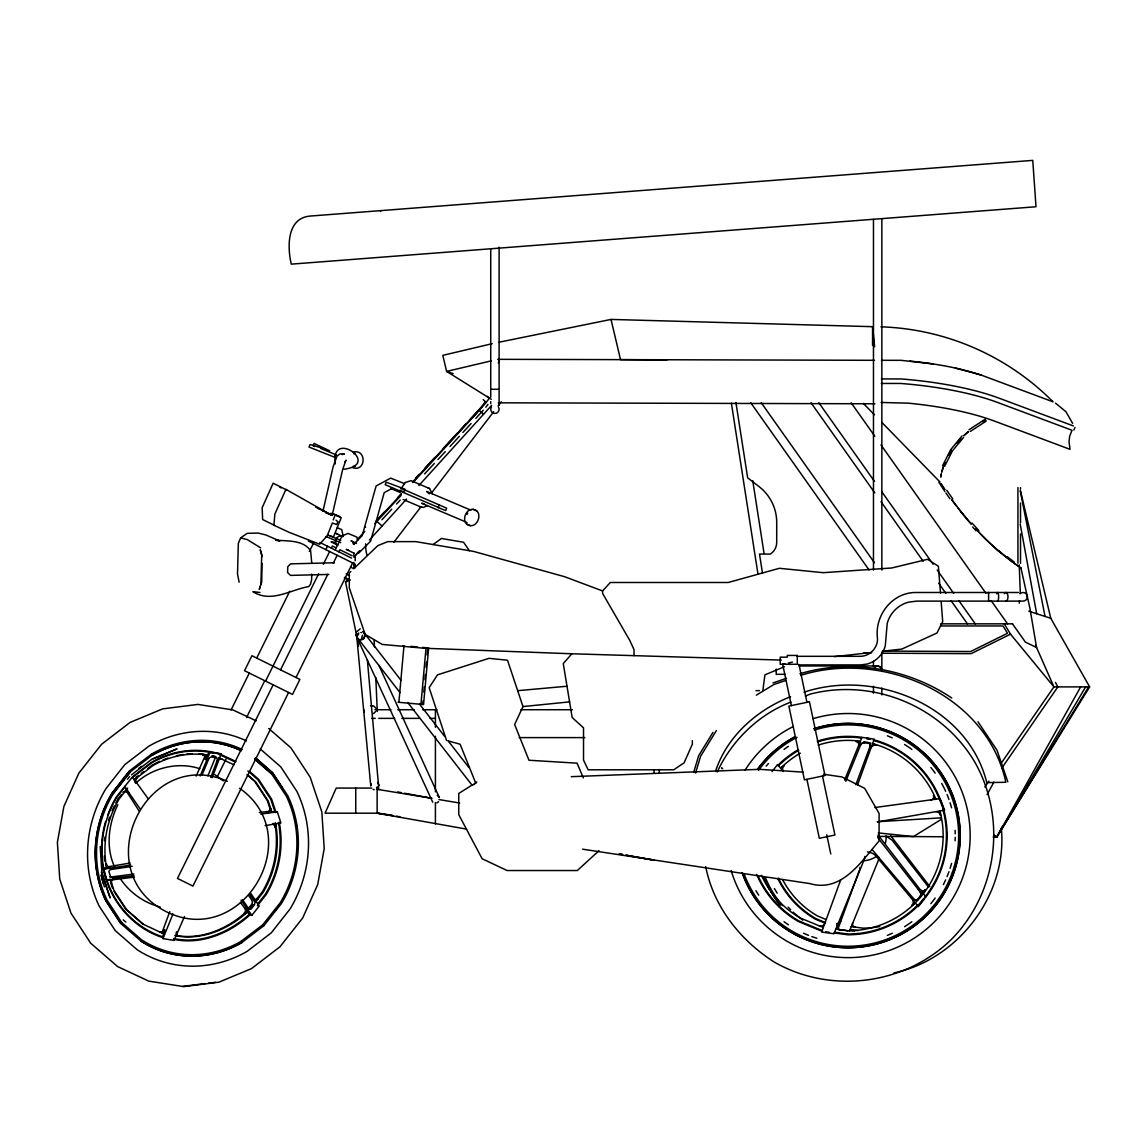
<?xml version="1.0" encoding="UTF-8"?>
<svg xmlns="http://www.w3.org/2000/svg" width="1147" height="1147" viewBox="0 0 1147 1147"><rect width="100%" height="100%" fill="white"/><g stroke="black" fill="none" stroke-linecap="round" stroke-linejoin="round"><path stroke-width="1.5" d="M1017.934 563.177L1017.934 487.561M1020.515 563.32L1020.515 533.928M311.712 574.059L311.683 579.421L310.436 584.425L308.686 586.59C290.334 589.759 271.079 603.379 252.914 591.651L259.91 592.469M311.769 563.349L310.608 550.646C302.765 539.721 287.954 541.341 276.226 540.122M262.09 563.435L261.702 582.131L259.265 589.386L260.297 586.361M260.899 584.454L261.702 554.804L260.269 549.743L262.219 556.625M364.043 709.95L364.23 712.115M367.355 660.012L378.711 787.387M988.399 593.759L988.599 592.497L988.599 601.114M398.869 702.308L403.988 645.732L403.142 645.661M420.949 704.301L426.053 647.74M422.698 704.459L423.028 700.932M423.831 692.085L424.304 686.781M424.949 679.712L425.422 674.407M426.067 667.339L426.541 662.034M427.186 654.966L427.659 649.661M762.855 690.637L764.906 674.866L784.39 666.722M357.276 636.012C355.828 643.926 366.553 638.75 364.517 633.244M358.308 635.051L358.724 632.929M322.967 511.218L333.103 466.829L337.075 456.033L340.042 453.839L344.444 454.011L341.949 454.585M332.358 514.544L342.681 469.367L346.021 460.162L344.745 462.327M362.466 635.194L361.735 637.775M370.624 541.126L384.202 492.651L392.503 488.221L390.711 488.479L400.117 492.464M693.663 772.476L698.666 755.687L712.975 732.388M695.598 773.006L700.573 756.317L716.359 730.596M1019.497 600.67L1019.224 603.236M371.141 783.817L370.753 785.953L356.703 636.04M715.742 770.712C727.098 736.216 757.264 709.649 790.541 696.731M844.622 780.017L861.942 737.378L874.229 739.112L857.569 784.792M840.651 879.978L821.653 932.038L833.941 933.773L863.505 861.368A22.539 22.539 0 0 0 864.91 856.465M859.433 870.143L837.84 929.328L847.977 930.776A95.201 95.201 0 0 0 939.909 810.943L940.497 815.431A4.631 4.631 0 0 0 935.837 811.646M849.526 930.977L877.699 862.028A21.478 21.478 0 0 0 879.018 857.354M855.848 784.691L870.071 746.31A2.452 2.452 7.5 0 0 869.111 743.399L863.533 742.654A4.172 4.158 7.5 0 0 860.508 745.163L845.769 781.293M212.152 777.723L221.199 753.722L209.055 752.274L213.643 752.991M161.856 932.998L169.799 911.65M210.804 777.379L217.113 760.619A2.409 2.28 -79.4 0 0 216.353 757.78L211.349 756.991A4 3.771 -79.4 0 0 208.553 759.4L201.972 775.186M117.826 804.692C108.607 823.775 105.51 847.103 114.542 866.802M205.987 756.733L204.854 759.257A3.24 3.04 -65.9 0 0 202.747 754.855L203.607 755.256A3.24 3.04 -65.9 0 1 205.7 759.629L208.611 752.876M210.202 751.887L200.18 775.946M163.376 932.21L164.365 929.73A4.387 4.115 -65.9 0 1 159.175 931.737L160.05 932.11A4.387 4.115 -65.9 0 0 165.225 930.117L162.573 936.741L163.017 938.604L174.029 940.425L184.481 916.568M163.017 938.604L172.996 913.815M207.908 775.859L214.589 759.486A2.38 2.237 -65.9 0 0 213.6 756.504M717.262 771.974C731.514 740.804 758.669 714.28 790.914 702.079M275.853 540.237L279.854 541.04L265.86 534.961L258.218 533.068L247.179 533.341L240.612 537.929L238.332 543.406L237.515 573.93L239.121 582.189M400.934 488.952L405.192 482.486L411.056 480.693L429.552 488.536L432.362 493.984M942.734 465.438L950.605 449.782L962.061 435.889M944.798 466.04L952.34 451.015L963.58 437.394M404.26 490.357L404.805 489.095L387.27 482.572L386.123 482.328L385.206 484.708L438.57 507.548M335.569 454.872L334.838 457.323L309.016 447.058L309.948 444.678L310.866 444.706L325.633 449.294M196.123 776.089L205.528 755.013M487.948 404.375L485.841 407.228M446.541 740.432L429.164 687.67L437.466 674.866L489.038 658.335L507.504 660.213L522.975 706.566L514.645 724.531L528.982 760.246L577.099 763.171L583.321 777.867M231.12 709.864L249.3 673.06M256.713 658.077L289.747 591.235M309.403 551.449L313.346 543.492M325.805 549.642L327.497 546.216M217.313 776.691L226.016 759.099M246.576 717.492L264.756 680.701M265.588 681.117L318.622 573.815M323.339 564.267L329.633 551.535M331.325 548.108L332.358 546.015L335.541 547.578M335.153 550.001L342.093 535.964L348.071 533.398L356.946 537.154L357.62 540.567M273.158 684.845L177.47 878.43L192.925 886.072L288.614 692.487M280.556 669.862L327.755 574.375M333.261 563.234L337.189 555.277M338.881 551.85L339.928 549.743L352.1 555.765M296.012 677.504L352.645 562.919M1002.578 826.026L996.786 837.095L993.789 835.174M987.108 794.584L993.919 782.096M1080.646 686.895L996.786 837.095L1089.65 686.895L1050.767 618.29L1020.457 490.773M721.649 768.189L722.725 768.662L721.621 768.175M357.19 638.277L345.448 581.529L350.394 579.938M1085.65 686.895L996.786 837.095L1088.646 686.895M375.729 711.498L373.363 713.649M466.815 514.516L467.732 513.125M872.05 849.497L914.188 899.377A2.452 2.452 -52.5 0 0 917.184 899.994L920.625 895.549A4.172 4.158 -52.5 0 0 919.966 891.663L877.785 837.683M984.829 786.985L988.886 781.107M1001.073 763.443L1053.921 686.895L1089.65 686.895M1001.747 768.16L1057.835 686.895L1055.455 682.422M360.818 639.797L359.628 640.686L359.269 639.625M393.908 542.173L421.021 506.716M431.86 492.536L493.683 411.687M498.013 406.024L501.268 401.765M356.344 632.069L360.244 628.785M867.433 851.877L869.956 852.465A11.757 11.757 0 0 1 875.849 855.863L918.346 906.574L925.973 896.796L922.833 893.04L925.428 889.642A3.341 3.341 0 0 1 920.209 889.642M923.335 898.89L917.815 905.944M772.017 771.63L777.537 764.576L783.286 771.429A4.631 4.631 0 0 1 784.233 765.493L780.62 768.261A95.201 95.201 0 0 1 800.348 753.135M129.611 770.899L112.22 793.007A110.757 104.133 -65.9 0 0 106.011 900.868L120.822 923.45M113.094 793.681L130.256 771.859L152.035 755.299A103.689 97.481 -65.9 0 1 241.357 750.74A103.689 97.481 -65.9 0 0 152.035 755.285M130.357 771.917L113.195 793.724A109.309 102.771 -65.9 0 0 107.072 900.18L121.682 922.46M127.489 779.214L129.611 776.505M125.51 786.139L116.793 797.222A97.309 91.473 -65.9 0 0 103.775 868.953L110.37 867.562A4.43 4.172 -65.9 0 1 106.384 863.849M118.385 798.441L121.539 794.427M127.675 788.104L119.245 798.828A94.097 88.448 -65.9 0 0 106.657 868.193L106.37 863.863M248.383 909.614L252.598 904.252M255.752 900.237L262.09 892.194A94.097 88.448 -65.9 0 0 274.965 824.478M250.304 908.668L253.458 904.639M257.774 903.893L265.401 894.187A97.309 91.473 -65.9 0 0 278.42 822.456M257.344 905.8L266.133 894.631A98.04 92.176 -65.9 0 0 279.251 822.356M262.993 924.482L280.255 902.718A109.309 102.771 -65.9 0 0 286.377 796.262L271.667 773.938L254.562 759.013M275.495 910.144L277.689 907.334M263.968 925.543L281.488 903.435A110.757 104.133 -65.9 0 0 287.696 795.574L272.757 772.992L255.423 757.866M250.49 914.388L251.781 915.378L259.222 906.073L250.777 893.37M483.417 404.791L485.525 401.765L479.26 409.823L412.433 482.199M781.279 660.084L571.837 653.776L563.263 663.583L572.167 717.506L583.522 727.858L583.522 760.074L588.139 769.795L673.719 769.795L684.085 762.827L692.344 744.188L692.344 740.69M482.256 406.167L469.711 419.788M358.71 551.664L355.24 555.592L355.24 560.783M483.288 410.21L475.79 418.397M359.828 550.574L353.835 557.17L353.835 552.911M369.406 540.008L406.554 499.103M418.87 485.525L491.604 405.393M634.033 655.654L634.033 649.632L629.703 640.284L602.605 593.458L602.605 590.949L610.29 582.49L728.259 582.49L779.372 568.295L823.288 572.683L891.764 567.98L927.579 559.306L938.389 566.26L940.483 593.028M412.963 482.6L479.245 410.354A13.95 0.918 -48 0 0 489.066 398.41L487.389 396.317M449.982 446.541L459.373 436.304M462.886 432.476L471.102 423.515M378.395 518.458L384.216 512.121M431.014 462.198L435.803 456.993M397.464 497.812L401.077 493.913M415.529 478.313L419.142 474.414M425.164 467.904L434.799 457.51M443.229 448.405L457.682 432.792M460.076 430.197L466.098 423.687M447.846 443.932L450.284 441.294M456.363 434.727L458.8 432.104M473.396 416.332L478.27 411.07M401.479 493.984L375.542 521.813M374.682 523.677A13.979 1.706 -48 0 0 376.904 521.369L400.934 495.518M381.965 519.734L391.715 509.254M396.59 504.02L400.231 500.092M424.591 473.912L434.326 463.445M437.982 459.517L445.28 451.66M357.477 539.305L364.775 531.491M363.986 638.435L362.466 639.625M358.753 553.083L370.223 541.57M350.824 571.493L349.305 572.955L349.305 587.909L365.162 634.363M598.978 850.701L577.342 870.53L507.06 870.53L482.141 858.745L458.757 814.657L458.757 793.466L471.403 785.48M438.613 801.696L436.835 802.929M136.35 782.641C153.024 767.501 178.445 761.522 199.879 768.734M778.067 765.221L777.795 765.422A99.201 99.201 0 0 1 798.341 749.665M778.555 765.78L778.326 765.952A98.456 98.456 0 0 1 798.713 750.31M915.263 902.89L911.664 905.657A4.631 4.631 0 0 0 912.611 899.735M917.342 905.37L917.571 905.198A98.456 98.456 0 0 1 847.948 934.031L834.486 932.267M151.576 754.066L129.468 770.899L112.091 793.007A110.757 104.133 -65.9 0 0 105.882 900.868L120.693 923.45L140.823 940.898A105.051 98.771 -65.9 0 0 242.146 942.39M138.701 768.49L141.497 766.339M131.489 774.842L152.049 759.099L177.068 748.876L153.311 758.755M133.167 776.318L151.203 762.483A92.878 87.315 -65.9 0 1 219.78 753.937L235.981 761.522M132.048 777.824L151.347 763.042A92.176 86.656 -65.9 0 1 209.012 752.117M135.805 777.637L138.472 775.587M141.138 773.551L143.791 771.515M147.791 768.447L151.791 765.379A89.136 83.788 -65.9 0 1 159.72 761.307M134.013 780.06L152.666 765.766A89.136 83.788 -65.9 0 1 208.41 755.213M246.189 911.836C227.923 928.497 202.675 939.551 177.728 935.766A3.24 3.04 -65.9 0 1 176.165 934.92M248.196 911.349C228.74 929.256 201.399 941.085 174.788 935.565M249.272 913.198L247.322 910.962M250.146 913.6C229.873 932.296 201.299 944.483 173.584 938.533M250.749 914.188C230.303 933.056 201.442 945.329 173.484 939.293M241.314 941.099L263.093 924.539M264.111 925.543L242.003 942.375A105.051 98.771 -65.9 0 1 140.68 940.913M474.241 784.061L476.765 782.096L472.894 785.035M969.029 429.724L985.173 419.214M433.079 544.553L441.394 538.488L463.546 542.244L469.395 550.703M970.305 431.43L986.062 421.178M1073.836 430.025L1075.026 427.501M124.607 786.498L140.378 809.208M427.487 505.526L423.53 507.375L419.902 506.601M941.142 819.474L913.428 836.579L878.33 832.937M756.346 695.154L773.953 684.487L785.609 680.501M354.495 543.836L353.477 544.424L362.18 535.692L376.116 485.97L390.683 478.127L404.619 483.69M1035.512 645.087L1053.921 686.895L1010.507 634.148L971.151 653.647L881.584 653.202M805.366 696.1L810.183 694.107C873.225 677.82 941.873 706.251 974.936 762.339C1006.98 819.03 997.288 892.696 951.652 939.149C905.198 984.771 831.532 994.463 774.856 962.419C740.632 940.884 713.477 906.718 705.706 866.587M772.992 682.924L786.484 678.321M799.975 673.719C850.83 658.478 907.851 668.4 951.752 698.007M800.592 675.382C882.229 649.618 986.807 694.207 1005.847 782.268L986.778 782.627C967.796 705.964 875.462 668.285 804.061 692.2M220.052 754.081L221.199 753.722M492.235 343.67L442.814 355.355L446.599 371.413L491.303 399.285M491.317 360.846L446.599 371.413L453.122 373.65M370.524 705.778L373.721 705.935L375.872 708.301M784.921 663.697L782.641 664.17L791.373 705.606M788.419 662.952L792.448 662.106M499.189 342.193L611.021 319.425L872.566 326.68L874.645 346.752L872.566 342.078L873.957 345.204M491.289 389.277L498.544 389.277M874.903 807.531L939.981 798.613L944.626 810.112L879.462 821.553A11.757 11.757 0 0 0 877.828 822.069M334.623 542.244L331.067 541.886L337.863 545.241A4.946 4.66 -63.7 0 1 336.243 538.617A4.946 4.66 -63.7 0 1 342.709 536.61M271.022 811.732L267.151 812.219A3.24 3.04 -65.9 0 0 269.731 807.904L270.62 808.291A3.24 3.04 -65.9 0 1 268.025 812.621L274.864 811.603M265.115 825.625L280.872 822.929L277.316 811.818L260.713 814.112M273.072 823.646L275.538 823.216L275.825 827.561L274.965 827.173A4.43 4.172 -65.9 0 0 273.258 824.191M107.46 866.888L130.213 863.017M105.782 867.806L102.9 868.58M107.029 867.591L109.495 867.175A4.43 4.172 -65.9 0 1 106.184 865.368M162.759 937.615C132.091 927.665 109.739 900.467 103.273 869.211L130.672 865.082M107.345 879.806L110.313 879.305L113.969 890.402L126.557 909.571L143.533 924.382M132.177 866.343L110.929 869.526A2.366 2.265 -54.7 0 0 108.908 871.663L110.542 876.695A3.943 3.771 -54.7 0 0 113.868 878.1L134.056 875.72M877.656 665.963L874.702 667.181A4.187 4.187 0 0 1 881.842 670.149L880.609 667.181L877.656 665.963L799.344 665.963M133.927 874.014L111.331 876.968A3.957 3.728 -65.9 0 1 110.513 876.982M893.957 972.885C958.376 959.48 1007.496 894.617 1001.374 828.865M182.688 986.391L205.127 983.596M208.582 983.165L215.478 982.319M259.322 812.492L270.004 811.273M134.457 877.097L106.915 880.509L103.345 869.383M834.457 656.643L871.691 652.471M882.33 651.267L901.829 649.087L936.97 633.015L942.705 621.588L941.171 601.96M353.29 452.119C366.682 448.706 366.151 471.861 352.932 467.775M353.677 453.696L355.341 453.509M404.561 793.208L431.989 798.341L376.589 789.222L377.98 789.064M522.975 706.566L569.586 701.878M517.684 690.68L567.005 686.236M312.787 262.491L291.281 264.14C287.338 247.336 286.521 218.102 310.12 216.066L1032.759 160.379L1035.999 206.747L313.375 262.448M399.572 490.472L404.662 492.049M877.211 821.739L941.343 817.84M571.292 776.677L759.457 769.336L803.072 772.117M334.437 562.761L290.578 563.865L287.754 566.804L287.61 572.525L290.463 575.393L328.845 574.432M346.709 581.701L345.62 581.658M881.412 360.316L901.026 360.316L933.343 363.972M881.369 378.94L900.868 378.94A139.834 38.654 4.1 0 1 999.137 398.195L1073.42 425.953M881.326 383.456L900.667 383.456A138.185 38.195 4.1 0 1 997.689 402.497L1072.029 430.268L1069.664 436.19L1069.033 441.71L1070.036 449.337L994.392 421.064A135.518 37.45 4.1 0 0 908.166 403.156L881.168 402.468M1018.421 592.497L915.994 592.497C892.094 592.239 874.215 615.824 877.527 638.807C877.684 648.227 869.455 656.457 860.035 656.313L796.792 656.313M940.784 623.839L1012.572 623.839M940.583 625.961L1003.023 625.961L1007.482 633.273L970.663 651.525L883.161 651.08M798.57 664.916L860.594 664.916L867.003 664.084A25.865 25.865 0 0 0 885.298 645.79L887.204 623.452A30.094 30.094 0 0 1 908.496 602.175L916.568 601.114L1023.038 601.114A4.301 4.301 0 0 0 1027.009 595.15A4.301 4.301 0 0 0 1019.998 593.759M785.107 674.321L776.204 674.321L776.204 669.059M755.916 690.637L759.386 690.637M374.84 709.721L390.955 709.721M397.794 709.721L414.239 709.721M422.698 709.721L437.007 709.721M520.896 709.721L572.41 709.721M371.714 718.366L375.255 718.366M378.797 718.366L394.711 718.366M401.794 718.366L419.487 718.366M430.111 718.366L435.416 718.366M519.118 737.607L584.841 737.607M371.786 788.075L336.214 788.075L325.06 813.194L378.324 813.194L392.317 815.388M497.741 359.326L874.53 360.301M498.328 402.826L874.96 403.787M863.662 653.102L870.831 653.145M877.727 836.392L943.451 836.751M993.159 837.023L996.485 836.909M666.995 359.914L620.527 359.642L611.021 319.425M423.974 503.748L421.695 503.261L466.972 522.458M473.037 509.325C464.521 508.623 460.521 524.494 470.442 525.684C478.959 526.387 482.944 510.515 473.037 509.325L474.385 509.899M427.831 648.37L571.837 653.776M376.589 789.222L380.015 789.408M410.784 646.349L417.565 646.965M422.67 647.424L428.648 647.969L423.558 704.545L398.023 702.236M424.275 648.241L382.18 644.428L366.567 635.209M344 469.238C382.195 464.449 329.949 428.132 335.282 463.904M348.545 549.943L346.208 549.37L354.323 553.384M360.832 632.527L361.563 632.614M866.788 738.854L870.2 739.299M860.264 741.994L856.02 741.435A3.341 3.341 0 0 1 858.63 745.951M851.131 926.59L862.874 928.138A90.67 90.67 0 0 0 879.749 926.547M850.056 929.543L858.056 930.604M849.812 930.217L854.701 930.862M835.618 929.156L847.948 930.776M825.682 931.851L829.109 932.296M834.227 932.97L847.948 934.776A99.201 99.201 0 0 0 923.923 899.363M823.56 774.239L841.941 776.935L864.68 788.347L879.089 813.424L879.089 840.952C861.469 861.282 841.783 893.04 809.768 883.577L582.59 849.181M353.391 466.212L355.054 466.471M275.71 811.56L277.316 811.818M216.711 753.464L219.765 753.952M202.732 754.869L205.27 755.271M203.607 755.256L207.406 755.859M377.134 788.075L377.134 813.194L392.876 815.66M396.375 816.205L399.873 816.75M438.885 799.559L459.646 803.015M377.134 813.194L466.557 829.123M439.502 505.167L437.824 507.418L445.724 510.544L446.642 508.164L400.504 488.092M397.708 791.932L401.135 792.577M955.379 368.044L981.058 375.026L1053.046 401.823A254.319 254.319 0 0 0 880.925 326.823M240.612 537.929L247.25 539.577L260.641 547.836M448.233 740.905L460.119 744.245L475.618 782.828M373.133 789.394L374.18 789.724M1028.802 611.193L1050.767 618.29M330.881 513.211L336.487 515.189M227.364 781.265C145.698 745.464 86.484 871.132 166.071 911.593C242.261 949.788 308.701 836.693 239.594 788.261M160.207 907.033C143.447 902.675 128.765 891.95 119.46 877.369M602.605 590.949L564.568 576.697L473.668 551.435L415.816 541.628L387.786 541.628L377.865 545.599L353.72 568.726L350.796 567.134M329.791 535.735L333.447 536.997L341.218 517.727L334.351 514.645M317.963 508.422L318.78 508.723M344.301 577.988L349.305 579.895L344.602 577.328M336.372 454.943L320.687 448.405M325.648 512.781L331.712 515.075L320.443 509.54M337.333 527.72L341.806 529.67L343.139 536.481M334.437 514.286L339.813 516.637L337.361 515.978M334.264 514.688L335.913 515.361M873.942 739.887L873.613 739.758A99.201 99.201 0 0 1 926.116 896.653M873.684 740.575L873.426 740.475A98.456 98.456 0 0 1 939.866 800.305L943.809 810.255M327.727 534.975L340.716 540.352M325.92 536.538L340.688 542.646M825.654 919.349L817.539 915.98A90.67 90.67 0 0 1 782.713 879.849M836.737 923.937L839.403 925.041M825.568 922.647L815.976 918.675A93.767 93.767 0 0 1 778.397 878.172M825.267 923.278L815.632 919.277A94.484 94.484 0 0 1 777.752 878.473M823.302 927.536L800.348 918.03A95.201 95.201 0 0 1 761.422 875.29M822.456 930.676L798.713 920.84A98.456 98.456 0 0 1 757.995 875.634M822.27 931.407L798.341 921.485A99.201 99.201 0 0 1 756.633 874.344M427.845 487.819L429.552 488.536M475.36 510.315L476.693 510.874M466.772 524.136L468.119 524.695M469.094 525.111L470.442 525.684M470.901 510.186L426.698 491.432L429.236 493.898M403.113 499.475L421.609 507.318M221.285 758.913L222.145 759.3A4.387 4.115 -65.9 0 0 217.256 760.862M123.216 792.29L124.077 792.677A3.154 2.968 -65.9 0 1 128.808 792.735L124.851 786.985M110.7 882.746L111.574 883.133A3.24 3.04 -65.9 0 1 113.295 879.075M177.728 935.766L178.588 936.153A3.24 3.04 -65.9 0 1 176.495 931.78M256.211 720.832L232.884 709.936L197.958 704.416L162.659 708.875L130.127 722.395L101.596 744.26L78.885 773.078L63.902 806.427L57.379 842.371L59.744 879.075L70.942 913.055L90.685 943.207L117.611 966.563L148.709 981.101L183.635 986.621L218.934 982.162L251.465 968.627L279.997 946.762L302.708 917.958L317.69 884.595L324.214 848.665L321.848 811.947L310.22 777.265L290.908 747.83L268.742 728.474M219.392 754.568L235.479 762.081M218.46 757.579L234.002 764.848M163.749 933.83L142.658 923.995L125.683 909.184L114.069 891.491M162.802 936.855C133.023 927.106 110.714 900.997 104.277 870.516M314.608 446.527L313.131 445.796L314.063 443.416L329.748 450.857M286.664 489.984L273.144 483.217L262.176 507.677L262.62 519.534L274.692 525.455M315.683 507.06L319.411 508.91M341.347 535.936L335.913 533.24L336.874 533.986M356.531 543.449L351.054 540.739L352.014 541.47M319.87 542.459L351.57 558.116M308.385 541.04L354.624 563.894M273.531 685.031L244.526 670.708L251.939 655.726L299.897 679.425L292.499 694.408L273.961 685.246M346.222 573.858L349.305 575.536M885.914 835.962L892.108 840.178L928.683 887.291M332.028 515.419L285.933 489.353L274.879 514.028L273.889 525.226L289.13 532.337L319.64 544.223L327.21 535.764L332.358 523.003L336.745 524.523L337.878 521.727L336.057 520.193M279.882 487.174L281.072 487.891M1055.498 403.113L1065.979 411.773L1072.631 423.386M994.076 835.36L996.112 836.665M437.208 795.201L439.358 797.566L378.811 665.231M358.653 638.836L358.136 638.506A4.187 4.187 0 0 1 357.047 633.531M1013.661 562.962L1018.034 566.001M214.704 774.598L223.292 780.892M1007.138 556.653L1014.392 562.159M1012.443 562.044L999.152 551.506A187.606 100.879 59.4 0 1 996.772 549.427M260.297 749.005L280.786 766.87L296.915 791.444A120.55 113.338 -65.9 0 1 290.148 908.84L271.222 932.898L247.308 951.236A114.342 107.488 -65.9 0 1 137.038 949.63L115.274 930.633L99.158 906.058A120.55 113.338 -65.9 0 1 105.925 788.663L124.837 764.59L148.752 746.267A114.342 107.488 -65.9 0 1 246.49 740.89M255.566 757.88L272.886 772.992M254.663 759.056L271.767 773.981M249.688 771.515L258.519 779.229L271.638 799.201L275.997 812.434M247.824 770.899L257.86 779.659L270.864 799.473L275.194 812.606M247.809 774.999L255.652 781.838L268.226 801.007L271.882 812.119M246.949 774.612L254.777 781.451L267.351 800.62L269.975 808.549M123.245 919.851L125.826 922.102M121.582 922.417L141.425 939.694A103.689 97.481 -65.9 0 0 241.415 941.157M483.217 399.672L485.769 401.995M479.245 410.354L483.561 414.268M376.904 521.355L382.08 526.057M364.832 526.645L365.563 527.305M334.695 516.207L333.204 519.935M863.318 403.4L874.458 414.813M881.871 422.426L940.024 482.041M972.054 523.089L978.85 530.545M975.739 528.781L978.004 531.276A188.954 102.327 59.5 0 0 999.152 551.506A188.28 101.667 59.5 0 1 978.004 531.276M972.627 527.003L976.04 530.746M432.72 802.183L355.57 634.463M377.621 782.412L379.084 785.265M917.958 888.567L920.252 891.334M364.646 633.574L400.877 680.128M419.53 704.1L444.778 736.546M448.076 740.79L468.937 767.587M359.628 640.686L400.088 692.688M407.73 702.523L472.249 785.423M929.816 886.516L891.563 836.909A21.478 21.478 0 0 0 890.674 835.833M878.072 835.002L922.833 893.04M251.781 915.378L241.056 900.166M249.931 913.758L245.974 908.266A4.545 4.273 -65.9 0 1 244.784 913.958L243.91 913.571A4.545 4.273 -65.9 0 0 245.085 907.879L246.576 909.929M240.512 902.474L248.885 914.087M148.135 798.713L132.435 776.935L116.392 796.936A98.04 92.176 -65.9 0 0 107.832 814.743M134.744 781.093L136.235 783.143A4.545 4.273 -65.9 0 1 137.411 777.451L136.55 777.064A4.545 4.273 -65.9 0 0 135.833 777.824M1012.471 623.839L1025.404 642.119L1036.573 647.496L1029.934 608.354L1020.959 568.023M851.146 402.769L874.817 436.218M880.982 444.936L985.947 593.3M991.094 600.569L1007.553 623.839M818.858 402.769L874.415 481.31M881.627 491.49L933.07 564.209M937.185 570.03L953.659 593.3M958.806 600.569L975.265 623.839M811.029 402.769L874.831 492.938M880.996 501.669L923.192 561.299M938.619 583.12L945.831 593.3M950.978 600.569L967.437 623.839M761.278 402.769L874.473 562.747M750.769 402.769L869.096 570.03M946.734 490.271L952.756 498.873M945.902 492.938L949.931 498.716M242.39 899.606L248.512 908.424A2.323 2.108 -63 0 0 251.107 909.041L254.462 904.811A4.115 3.742 -63 0 0 254.147 901.083L249.86 894.431M977.975 721.778L997.001 750.224L1007.797 781.767M248.67 895.52L251.609 899.951A4.101 3.857 -65.9 0 1 251.336 904.854L249.429 907.277A2.308 2.179 -65.9 0 1 247.021 908.08M254.118 899.764L255.566 901.958L262.95 892.581A94.097 88.448 -65.9 0 0 275.538 823.216M126.485 790.154L127.934 792.362A3.154 2.968 -65.9 0 0 124.306 791.401M938.891 482.342L944.884 491.504M125.711 790.111L139.246 811.216M1004.213 623.839L1010.507 634.148M363.312 631.337L364.789 634.563M935.149 799.459L933.5 795.502A3.341 3.341 0 0 1 930.905 800.033M352.746 542.459L353.204 543.621M346.81 580.554L347.097 581.357M110.485 882.086L112.578 888.438M101.352 871.964L110.126 897.915L101.954 873.111L100.205 846.601M364.56 634.649L364.732 635.424A4.287 3.857 71.2 0 1 364.732 636.513M798.957 664.342L806.958 702.322M822.499 776.046L834.93 835.016L819.331 838.299L806.914 779.329M826.743 834.801L830.772 853.927M1020.257 490.83L1045.032 616.426M1020.199 524.064L1036.673 613.731M752.733 480.622L764.045 553.37M735.93 402.554L747.658 477.869L759.013 486.572A45.192 45.192 0 0 1 768.533 496.508L770.397 499.404A45.192 45.192 0 0 1 776.705 522.444L776.705 542.531A13.664 13.664 0 0 1 770.368 554.073L759.5 554.073L762.497 573.256M731.399 403.271L757.952 573.959M943.092 810.384L943.049 810.097A98.456 98.456 0 0 1 924.453 897.556M357.907 641.087L358.495 646.349M380.503 210.647L380.56 211.435M374.137 639.911L374.452 647.066M375.786 677.476L377.291 711.455M1020.3 593.372L1019.224 564.826M1020.515 487.704L1020.515 489.267M1020.515 502.945L1020.515 522.731M881.842 219.364L881.842 570.059M881.842 652.356L881.842 670.249M881.842 687.985L881.842 694.924M873.469 219.364L873.469 570.059M873.469 661.303L873.469 666.679M873.469 686.25L873.469 693.189M872.566 326.68L872.566 345.519M659.324 769.508L659.324 773.049M654.12 769.58L654.12 773.135M499.103 247.179L499.103 405.264M490.73 248.956L490.73 397.163M490.73 401.651L490.73 403.572M435.416 709.721L435.416 727.327M435.416 736.288L435.416 791.817M435.416 802.542L435.416 823.962M355.742 788.075L355.742 813.194M355.24 564.252L355.24 567.722M353.835 562.403L353.835 567.622M909.872 361.09A120.564 33.32 4.1 0 1 981.043 375.04M498.314 363.069A39.901 5.147 -89.9 0 1 499.691 359.412M366.954 555.263A41.034 41.034 0 0 1 365.664 543.836M956.713 443.287A100.233 81.652 0 0 1 960.699 438.799M963.91 435.588A100.233 81.652 0 0 1 968.512 431.516A100.19 81.523 -0.2 0 0 963.953 435.616M971.208 523.792A188.28 101.667 59.5 0 1 958.103 507.892M957.042 506.515A188.28 101.667 59.5 0 1 951.852 499.519M944.827 489.425A188.28 101.667 59.5 0 1 940.97 483.532M1001.603 553.27A187.95 101.108 59.3 0 1 999.209 551.248A188.595 101.839 59.5 0 0 1012.457 561.901M956.756 443.315A100.19 81.523 -0.2 0 1 960.727 438.828M971.093 524.036A188.466 102.097 59.5 0 1 957.96 508.107M956.899 506.716A188.466 102.097 59.5 0 1 951.68 499.705M944.641 489.597A188.466 102.097 59.5 0 1 940.769 483.676M1020.959 567.851A188.595 101.839 59.5 0 1 1013.661 562.79M963.408 514.774A188.108 101.581 59.5 0 1 961.243 512.092M996.714 593.773A4.33 1.118 -90 0 1 998.55 595.164A4.33 1.118 -90 0 1 997.503 601.143M1004.285 593.773A4.33 2.165 -90 0 1 1007.826 595.164A4.33 2.165 -90 0 1 1005.819 601.143M104.477 886.889A106.011 99.66 -65.9 0 1 101.208 874.946A105.954 99.603 -65.9 0 0 103.373 883.505M151.576 754.066A105.051 98.771 -65.9 0 1 242.189 749.507M296.069 823.259A110.743 104.105 -65.9 0 1 296.629 826.686M297.776 840.722A110.743 104.105 -65.9 0 1 297.79 844.249M238.619 943.838A105.037 98.742 -65.9 0 1 235.579 945.415M224.568 950.089A105.037 98.742 -65.9 0 1 221.357 951.178M163.003 759.902A89.136 83.788 -65.9 0 1 168.007 758.052M176.452 755.715A89.136 83.788 -65.9 0 1 183.362 754.482M186.846 754.081A89.136 83.788 -65.9 0 1 192.065 753.765M198.933 753.866A89.136 83.788 -65.9 0 1 204.109 754.325M212.625 755.844A89.136 83.788 -65.9 0 1 215.951 756.705M211.822 755.859A89.136 83.788 -65.9 0 1 215.163 756.647M104.75 861.125A94.097 88.448 -65.9 0 1 104.277 856.02M104.477 840.665A94.097 88.448 -65.9 0 1 104.85 837.253M108.521 820.406A94.097 88.448 -65.9 0 1 109.582 817.151M112.076 810.714A94.097 88.448 -65.9 0 1 114.256 805.983M115.833 802.914A94.097 88.448 -65.9 0 1 118.37 798.441M103.273 869.211A98.04 92.176 -65.9 0 1 101.997 860.494M101.696 856.938A98.04 92.176 -65.9 0 1 105.596 821.524M218.389 758.913A4.387 4.115 -65.9 0 1 218.862 758.755M220.812 758.755A4.387 4.115 -65.9 0 1 221.285 758.898M273.273 824.105A4.43 4.172 -65.9 0 1 275.81 827.561M110.112 876.91A3.957 3.728 -65.9 0 1 109.711 876.795M110.686 880.853A3.24 3.04 -65.9 0 1 110.843 880.394M135.375 782.756A4.545 4.273 -65.9 0 1 135.117 779.214M123.202 792.29A3.154 2.968 -65.9 0 1 123.532 791.946M814.126 728.703A112.148 112.148 0 0 1 954.605 800.52A112.148 112.148 0 0 1 884.251 941.73A112.148 112.148 0 0 1 742.31 872.824M757.565 769.393A112.148 112.148 0 0 1 795.014 736.79M813.108 718.639A122.055 122.055 0 0 1 965.028 800.592A122.055 122.055 0 0 1 883.075 952.512A122.055 122.055 0 0 1 731.155 870.559M745.134 770.024A122.055 122.055 0 0 1 793.28 726.524M814.413 730.094A110.671 110.671 0 0 1 952.899 800.434A110.671 110.671 0 0 1 884.71 939.967A110.671 110.671 0 0 1 744.131 873.942M758.597 770.254A110.671 110.671 0 0 1 797.065 737.292M813.983 728.703A112.148 112.148 0 0 1 954.462 800.52A112.148 112.148 0 0 1 884.093 941.73A112.148 112.148 0 0 1 742.166 872.824M757.407 769.393A112.148 112.148 0 0 1 794.871 736.79M818.212 745.134A95.201 95.201 0 0 1 860.365 741.191M863.906 741.722A95.201 95.201 0 0 1 870.874 743.17M935.895 799.144A95.201 95.201 0 0 0 872.58 743.614L876.781 745.349A4.631 4.631 0 0 0 871.161 747.5M817.309 741.22A99.201 99.201 0 0 1 861.755 737.335M866.903 738.195A99.201 99.201 0 0 1 870.286 738.926M817.539 741.923A98.456 98.456 0 0 1 861.655 738.08M955.193 837.31A107.273 107.273 0 0 1 955.093 840.808M951.566 863.347A107.273 107.273 0 0 1 950.074 868.365M948.956 871.691A107.273 107.273 0 0 1 947.049 876.623M945.644 879.864A107.273 107.273 0 0 1 943.35 884.624M935.149 898.044A107.273 107.273 0 0 1 930.848 903.65M911.836 921.744A107.273 107.273 0 0 1 904.567 926.69M892.237 933.285A107.273 107.273 0 0 1 887.362 935.35M816.822 938.232A107.273 107.273 0 0 1 811.832 936.583M808.535 935.35A107.273 107.273 0 0 1 803.66 933.285M788.376 924.783A107.273 107.273 0 0 1 784.046 921.744M758.726 895.147A107.273 107.273 0 0 1 755.93 890.717M766.167 766.153A107.273 107.273 0 0 1 768.476 763.515M784.046 749.407A107.273 107.273 0 0 1 788.376 746.367M887.362 735.815A107.273 107.273 0 0 1 892.237 737.879M904.567 744.475A107.273 107.273 0 0 1 911.836 749.407M930.848 767.515A107.273 107.273 0 0 1 935.149 773.107M941.701 783.458A107.273 107.273 0 0 1 945.644 791.287M947.049 794.527A107.273 107.273 0 0 1 948.956 799.459M950.074 802.785A107.273 107.273 0 0 1 951.566 807.818M955.093 830.342A107.273 107.273 0 0 1 955.193 833.84M824.722 923.65A4.631 4.631 0 0 1 819.101 925.801M839.876 929.715A3.341 3.341 0 0 1 837.253 925.199M868.093 743.027A2.452 2.452 0 0 1 870.071 746.31M860.508 745.163A4.158 4.158 0 0 1 864.895 742.611M918.016 899.305A2.452 2.452 0 0 1 914.188 899.377M919.966 891.663A4.158 4.158 0 0 1 919.98 896.753M362.624 631.524A4.187 4.187 0 0 1 364.631 637.101M364.029 638.019A4.187 4.187 0 0 1 363.226 638.75M361.19 639.481A4.187 4.187 0 0 1 360.101 639.438M780.462 905.227A106.8 106.8 0 0 1 770.512 890.861A106.8 106.8 0 0 0 779.214 903.865M769.666 889.355A106.8 106.8 0 0 1 763.673 876.709M886.115 837.468A23.255 23.255 0 0 1 885.326 843.475M877.025 855.906A23.255 23.255 0 0 1 862.874 860.709M855.175 927.12A3.169 3.169 0 0 1 852.68 922.819M782.512 905.671A105.409 105.409 0 0 1 765.479 877.799M769.522 889.355A106.8 106.8 0 0 1 763.529 876.709M802.828 920.123A102.169 102.169 0 0 1 793.179 912.166M790.627 909.7A102.169 102.169 0 0 1 788.161 907.162M777.164 893.083A102.169 102.169 0 0 1 774.397 888.538M840.751 921.342A4.402 4.402 0 0 1 836.937 923.636M859.892 867.447A11.198 11.198 0 0 1 859.691 869.082M498.544 407.171A4.187 4.187 0 0 1 494.916 413.45A4.187 4.187 0 0 1 491.289 407.171M377.22 787.186L376.732 787.717A2.796 2.796 0 0 0 377.22 787.186M809.452 701.792L788.878 706.122L804.42 779.845L824.98 775.515L809.452 701.792M797.28 655.439L787.286 655.439L787.286 657.159L780.232 657.159L780.232 664.285L797.28 664.285L797.28 655.439M654.263 860.221L626.033 855.175L654.263 860.221M622.549 854.529L619.036 853.898L622.52 854.544M258.118 898.732L257.243 898.345A3.154 2.968 -65.9 0 1 253.931 899.377A3.154 2.968 -65.9 0 0 258.118 898.732M281.603 786.856L273.273 774.168L281.589 786.928M941.386 473.811A100.233 81.652 0 0 0 940.712 477.095A100.219 81.638 0 0 1 941.372 473.811M944.999 462.585A100.233 81.652 0 0 0 941.773 472.191A100.219 81.638 0 0 1 944.985 462.571M951.465 450.398A100.233 81.652 0 0 0 948.755 454.872A100.219 81.638 0 0 1 951.451 450.398M985.617 420.189A100.233 81.652 0 0 0 982.793 421.738A100.19 81.523 -0.2 0 1 985.66 420.232"/></g></svg>
